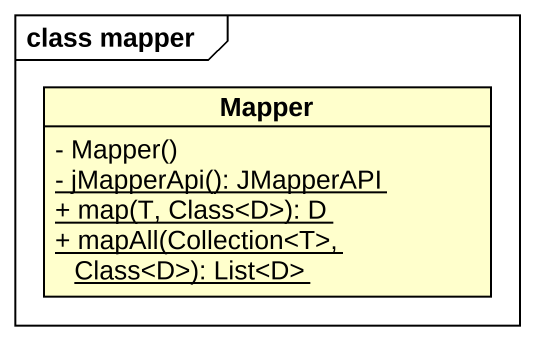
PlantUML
@startuml
mainframe class mapper
hide circle
hide empty members
skinparam classAttributeIconSize 0
class Mapper {
  - Mapper()
  {static} - jMapperApi(): JMapperAPI
  {static} + map(T, Class<D>): D
  {static} + mapAll(Collection<T>, Class<D>): List<D>
}
@enduml
